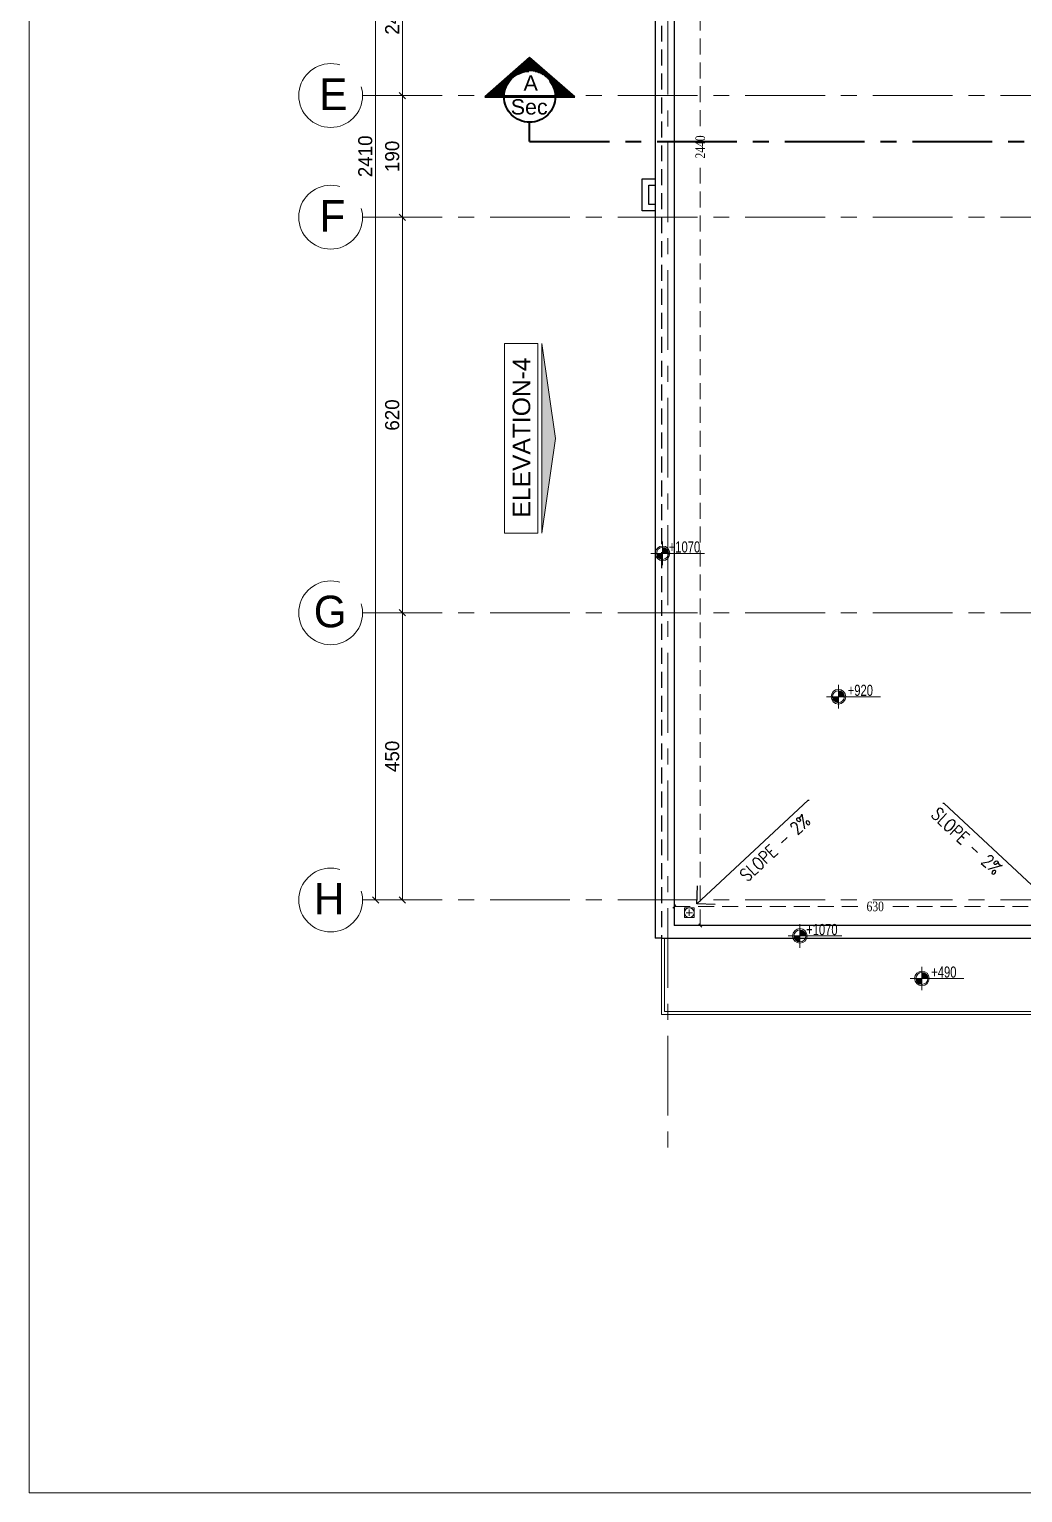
# Model space of a CAD drawing. Header units: inches. Extents: x -114 to 635, y -137 to 57.
# Drawn here: x 139.4 to 154.97, y -2.31 to 20.62 of the extents above; entities that cross this region are included whole.
import ezdxf
from ezdxf import colors
from ezdxf.entities.mleader import LeaderData, LeaderLine
from ezdxf.enums import TextEntityAlignment as Align
from ezdxf.math import Vec2, Vec3

# ---------------------------------------------------------------- set-up
doc = ezdxf.new("R2010")
doc.units = ezdxf.units.IN
doc.header["$MEASUREMENT"] = 0
doc.header["$PDMODE"] = 98
for name, pattern in [('( Hidden )', [0.375, 0.25, -0.125]), ('CENTER', [2, 1.25, -0.25, 0.25, -0.25]), ('CENTERX2', [4, 2.5, -0.5, 0.5, -0.5]), ('DASHED2', [0.375, 0.25, -0.125]), ('VILLA AXIS$0$CENTER', [2, 1.25, -0.25, 0.25, -0.25])]:
    doc.linetypes.add(name, pattern=pattern)
doc.layers.get('0').update_dxf_attribs({"lineweight": 5})
doc.layers.get('Defpoints').update_dxf_attribs({"lineweight": 5})
for name, color, linetype, lineweight in [('A-ELEVATION TAG', 230, 'Continuous', 5), ('A-SECTION LINE', 230, 'Continuous', 35), ('A-SECTION TAG', 230, 'Continuous', 5), ('AXIS DIMENSION', 8, 'Continuous', 5), ('BORDER A2', 7, 'Continuous', 50), ('DETAILS DIMENSION', 15, 'Continuous', 5), ('E-AX', 9, '( Hidden )', 0), ('HANDRAIL', 31, 'Continuous', 5), ('HATCH', 15, 'Continuous', 0), ('LEVEL SYMBOL', 8, 'Continuous', 5), ('MARKER', 8, 'Continuous', 5), ('ROOF LINE 2', 244, 'Continuous', 25), ('SLOPE DIRECTION', 1, 'Continuous', 5)]:
    doc.layers.add(name, color=color, linetype=linetype, lineweight=lineweight)
doc.layers.add('AXIES', color=7, linetype='CENTER', lineweight=0, true_color=0x949596)
doc.styles.add('002-F.FLOOR PLAN$0$xref plans$0$ATTRIBUTE', font='BKANT.TTF')
doc.styles.add('A0$0$002-F.FLOOR PLAN$0$xref plans$0$ATTRIBUTE', font='BKANT.TTF')
doc.styles.add('Arial', font='arial.ttf')
doc.styles.add('MAIN', font='')
doc.styles.add('ROMANS-TITLE', font='ROMANS.shx', dxfattribs={"width": 0.8})
doc.styles.add('ST', font='times.ttf', dxfattribs={"width": 0.8})
doc.styles.get("Standard").update_dxf_attribs({"font": 'arial.ttf'})
doc.styles.get('MAIN').set_extended_font_data('Shonar Bangla')
doc.dimstyles.new('MFS-AXIS', dxfattribs={"dimtxt": 0.22, "dimasz": 0.1, "dimexe": 0, "dimexo": 0.15, "dimgap": 0.05, "dimtad": 1, "dimdec": 0, "dimlfac": 100, "dimzin": 0, "dimdsep": 46, "dimtxsty": 'MAIN', "dimblk": 'OBLIQUE', "dimcen": 0.09, "dimclrd": 1, "dimclre": 1, "dimclrt": 2, "dimadec": 0, "dimazin": 0, "dimtfac": 1, "dimtdec": 0, "dimtix": 1, "dimtofl": 0, "dimtmove": 2, "dimatfit": 3, "dimldrblk": 'OBLIQUE', "dimfxl": 0.05, "dimfxlon": 1, "dimtolj": 1, "dimtzin": 0, "dimlwd": -1, "dimarcsym": 1})
doc.dimstyles.new('RASH PLAN', dxfattribs={"dimtxt": 0.15, "dimasz": 0.05, "dimexe": 0, "dimexo": 0.1, "dimgap": 0.05, "dimtad": 0, "dimdec": 0, "dimlfac": 100, "dimzin": 0, "dimdsep": 46, "dimtxsty": 'ST', "dimblk": 'OBLIQUE', "dimcen": 0.09, "dimclrd": 200, "dimclre": 6, "dimclrt": 1, "dimadec": 0, "dimazin": 0, "dimtfac": 1, "dimtdec": 0, "dimtmove": 1, "dimatfit": 3, "dimldrblk": 'OBLIQUE', "dimfxl": 0, "dimtolj": 1, "dimtzin": 0, "dimlwd": -1, "dimlwe": -1, "dimarcsym": 0})

# ---------------------------------------------------------------- blocks, each defined once
blk = doc.blocks.new('002-F.FLOOR PLAN$0$xref plans$0$LVL-PL')
h = blk.add_hatch(color=256)
h.paths.add_polyline_path([(0, 0.123), (0, 0), (0.123, 0, 0.414214)])
h.paths.add_polyline_path([(0, 0), (-0.123, 0, 0.414214), (0, -0.123)])
for p, q in [((0.2, 0), (-0.242, 0)), ((0, 0.242), (0, -0.242)), ((0, 0), (0.865, 0))]:
    blk.add_line(p, q)
for radius in [0.15, 0.123]:
    blk.add_circle((0, 0), radius)
at = {"style": '002-F.FLOOR PLAN$0$xref plans$0$ATTRIBUTE', "width": 0.75, "flags": 12}
for tag, p in [('LEVEL', (0.517, 0.151)), ('POSITION', (0.517, -0.154))]:
    blk.add_attdef(tag, text='', height=0.2, dxfattribs=at).set_placement(p, align=Align.MIDDLE)
blk = doc.blocks.new('_Oblique')
at = {"color": 0, "lineweight": -2}
blk.add_line((-0.5, -0.5), (0.5, 0.5), dxfattribs=at)
blk = doc.blocks.new('*D809')
at = {"layer": 'Defpoints', "color": 0, "transparency": 16777216}
for p in [(149.51, 6.878), (149.51, 6.58), (155.81, 6.58)]:
    blk.add_point(p, dxfattribs=at)
at = {"layer": 'DETAILS DIMENSION', "color": 6, "transparency": 16777216}
for p, q in [((149.51, 6.68), (149.51, 6.878)), ((155.81, 6.68), (155.81, 6.878))]:
    blk.add_line(p, q, dxfattribs=at)
at = {"layer": 'DETAILS DIMENSION', "color": 200, "linetype": 'DASHED2', "transparency": 16777216}
for p, q in [((149.51, 6.878), (152.484, 6.878)), ((155.81, 6.878), (152.836, 6.878))]:
    blk.add_line(p, q, dxfattribs=at)
at = {"layer": 'DETAILS DIMENSION', "color": 200, "transparency": 16777216, "xscale": 0.05, "yscale": 0.05, "zscale": 0.05, "rotation": 180}
blk.add_blockref('_Oblique', (149.51, 6.878), dxfattribs=at)
at = {"layer": 'DETAILS DIMENSION', "color": 200, "transparency": 16777216, "xscale": 0.05, "yscale": 0.05, "zscale": 0.05}
blk.add_blockref('_Oblique', (155.81, 6.878), dxfattribs=at)
at = {"layer": 'DETAILS DIMENSION', "color": 1, "transparency": 16777216, "insert": (152.66, 6.878), "char_height": 0.15, "attachment_point": 5, "style": 'ST'}
blk.add_mtext('\\A1;630', dxfattribs=at)
blk = doc.blocks.new('*D810')
at = {"layer": 'Defpoints', "color": 0, "transparency": 16777216}
for p in [(149.51, 30.98), (149.918, 30.98), (149.51, 6.58)]:
    blk.add_point(p, dxfattribs=at)
at = {"layer": 'DETAILS DIMENSION', "color": 6, "transparency": 16777216}
for p, q in [((149.61, 30.98), (149.918, 30.98)), ((149.61, 6.58), (149.918, 6.58))]:
    blk.add_line(p, q, dxfattribs=at)
at = {"layer": 'DETAILS DIMENSION', "color": 200, "linetype": 'DASHED2', "transparency": 16777216}
for p, q in [((149.918, 30.98), (149.918, 19.002)), ((149.918, 6.58), (149.918, 18.558))]:
    blk.add_line(p, q, dxfattribs=at)
at = {"layer": 'DETAILS DIMENSION', "color": 200, "transparency": 16777216, "xscale": 0.05, "yscale": 0.05, "zscale": 0.05}
for p, rotation in [((149.918, 30.98), 90), ((149.918, 6.58), 270)]:
    blk.add_blockref('_Oblique', p, dxfattribs=dict(at, rotation=rotation))
at = {"layer": 'DETAILS DIMENSION', "color": 1, "transparency": 16777216, "insert": (149.918, 18.78), "char_height": 0.15, "attachment_point": 5, "rotation": 90, "style": 'ST'}
blk.add_mtext('\\A1;2440', dxfattribs=at)
blk = doc.blocks.new('Slope')
at = {"layer": 'LEVEL SYMBOL', "ltscale": 800, "style": 'ROMANS-TITLE', "width": 0.8}
blk.add_attdef('SLOPE', (-409, -521), '', height=200, rotation=43.0588, dxfattribs=at)
blk = doc.blocks.new('_Open90')
at = {"color": 0, "linetype": 'ByBlock', "lineweight": -2}
for p, q in [((0, 0), (-1, 0)), ((-0.5, 0.5), (0, 0)), ((0, 0), (-0.5, -0.5))]:
    blk.add_line(p, q, dxfattribs=at)
blk = doc.blocks.new('*D1409')
at = {"layer": 'AXIS DIMENSION', "color": 17, "linetype": 'Continuous', "transparency": 16777216}
blk.add_line((20.919, -591.072), (20.919, -593.472), dxfattribs=at)
at = {"layer": 'Defpoints', "color": 0, "transparency": 16777216}
for p in [(20.919, -591.072), (20.919, -593.472), (20.919, -593.472)]:
    blk.add_point(p, dxfattribs=at)
at = {"layer": 'AXIS DIMENSION', "color": 17, "transparency": 16777216, "xscale": 0.1, "yscale": 0.1, "zscale": 0.1}
for p, rotation in [((20.919, -591.072), 90), ((20.919, -593.472), 270)]:
    blk.add_blockref('_Oblique', p, dxfattribs=dict(at, rotation=rotation))
at = {"layer": 'AXIS DIMENSION', "color": 3, "transparency": 16777216, "insert": (20.759, -592.272), "char_height": 0.22, "attachment_point": 5, "rotation": 90, "style": 'MAIN'}
blk.add_mtext('\\A1;240', dxfattribs=at)
blk = doc.blocks.new('*D1391')
at = {"layer": 'AXIS DIMENSION', "color": 17, "linetype": 'Continuous', "transparency": 16777216}
blk.add_line((20.919, -593.472), (20.919, -595.378), dxfattribs=at)
at = {"layer": 'Defpoints', "color": 0, "transparency": 16777216}
for p in [(20.938, -593.472), (20.919, -595.378), (20.919, -595.378)]:
    blk.add_point(p, dxfattribs=at)
at = {"layer": 'AXIS DIMENSION', "color": 17, "transparency": 16777216, "xscale": 0.1, "yscale": 0.1, "zscale": 0.1}
for p, rotation in [((20.919, -593.472), 90), ((20.919, -595.378), 270)]:
    blk.add_blockref('_Oblique', p, dxfattribs=dict(at, rotation=rotation))
at = {"layer": 'AXIS DIMENSION', "color": 3, "transparency": 16777216, "insert": (20.759, -594.425), "char_height": 0.22, "attachment_point": 5, "rotation": 90, "style": 'MAIN'}
blk.add_mtext('\\A1;190', dxfattribs=at)
blk = doc.blocks.new('*D1392')
at = {"layer": 'AXIS DIMENSION', "color": 17, "linetype": 'Continuous', "transparency": 16777216}
blk.add_line((20.919, -595.378), (20.919, -601.577), dxfattribs=at)
at = {"layer": 'Defpoints', "color": 0, "transparency": 16777216}
for p in [(20.938, -595.378), (20.919, -601.577), (20.919, -601.577)]:
    blk.add_point(p, dxfattribs=at)
at = {"layer": 'AXIS DIMENSION', "color": 17, "transparency": 16777216, "xscale": 0.1, "yscale": 0.1, "zscale": 0.1}
for p, rotation in [((20.919, -595.378), 90), ((20.919, -601.577), 270)]:
    blk.add_blockref('_Oblique', p, dxfattribs=dict(at, rotation=rotation))
at = {"layer": 'AXIS DIMENSION', "color": 3, "transparency": 16777216, "insert": (20.759, -598.478), "char_height": 0.22, "attachment_point": 5, "rotation": 90, "style": 'MAIN'}
blk.add_mtext('\\A1;620', dxfattribs=at)
blk = doc.blocks.new('*D1393')
at = {"layer": 'AXIS DIMENSION', "color": 17, "linetype": 'Continuous', "transparency": 16777216}
blk.add_line((20.919, -601.577), (20.919, -606.077), dxfattribs=at)
at = {"layer": 'Defpoints', "color": 0, "transparency": 16777216}
for p in [(20.919, -601.577), (20.919, -606.077), (20.938, -606.077)]:
    blk.add_point(p, dxfattribs=at)
at = {"layer": 'AXIS DIMENSION', "color": 17, "transparency": 16777216, "xscale": 0.1, "yscale": 0.1, "zscale": 0.1}
for p, rotation in [((20.919, -601.577), 90), ((20.919, -606.077), 270)]:
    blk.add_blockref('_Oblique', p, dxfattribs=dict(at, rotation=rotation))
at = {"layer": 'AXIS DIMENSION', "color": 3, "transparency": 16777216, "insert": (20.759, -603.827), "char_height": 0.22, "attachment_point": 5, "rotation": 90, "style": 'MAIN'}
blk.add_mtext('\\A1;450', dxfattribs=at)
blk = doc.blocks.new('*D1388')
at = {"layer": 'AXIS DIMENSION', "color": 1, "linetype": 'Continuous', "lineweight": -2, "transparency": 16777216}
for p, q in [((20.447, -581.977), (20.497, -581.977)), ((20.447, -606.077), (20.497, -606.077))]:
    blk.add_line(p, q, dxfattribs=at)
at = {"layer": 'AXIS DIMENSION', "color": 17, "linetype": 'Continuous', "transparency": 16777216}
blk.add_line((20.497, -581.977), (20.497, -606.077), dxfattribs=at)
at = {"layer": 'Defpoints', "color": 0, "transparency": 16777216}
for p in [(20.293, -581.977), (20.293, -606.077), (20.497, -606.077)]:
    blk.add_point(p, dxfattribs=at)
at = {"layer": 'AXIS DIMENSION', "color": 17, "transparency": 16777216, "xscale": 0.1, "yscale": 0.1, "zscale": 0.1}
for p, rotation in [((20.497, -581.977), 90), ((20.497, -606.077), 270)]:
    blk.add_blockref('_Oblique', p, dxfattribs=dict(at, rotation=rotation))
at = {"layer": 'AXIS DIMENSION', "color": 3, "transparency": 16777216, "insert": (20.337, -594.424), "char_height": 0.22, "attachment_point": 5, "rotation": 90, "style": 'MAIN'}
blk.add_mtext('\\A1;2410', dxfattribs=at)
blk = doc.blocks.new('DASLASDLASLDASLASDLASLQWELQWELQWELQWELQ')
at = {"layer": 'AXIES', "linetype": 'CENTERX2', "ltscale": 0.5}
for p, q in [((25.079, -578.206), (25.079, -610.174)), ((20.293, -593.472), (52.683, -593.472)), ((20.293, -595.378), (52.683, -595.378)), ((20.293, -601.577), (52.683, -601.577)), ((20.293, -606.077), (52.683, -606.077))]:
    blk.add_line(p, q, dxfattribs=at)
at = {"layer": 'AXIES', "linetype": 'CENTERX2'}
for centre in [(19.793, -593.472), (19.793, -595.378), (19.793, -601.577), (19.793, -606.077)]:
    blk.add_circle(centre, 0.5, dxfattribs=at)
at = {"layer": 'AXIES', "linetype": 'CENTERX2', "style": 'A0$0$002-F.FLOOR PLAN$0$xref plans$0$ATTRIBUTE'}
for s, p in [('E', (19.615, -593.699)), ('F', (19.618, -595.605)), ('G', (19.529, -601.804)), ('H', (19.529, -606.304))]:
    blk.add_text(s, height=0.495, dxfattribs=at).set_placement(p)
at = {"layer": 'AXIS DIMENSION'}
dim = blk.add_linear_dim(base=(20.497, -606.077), p1=(20.293, -581.977), p2=(20.293, -606.077), angle=90, dimstyle='MFS-AXIS', override={"dimclrd": 17, "dimclrt": 3}, dxfattribs=at)
dim.commit()
dim.dimension.update_dxf_attribs({"geometry": '*D1388', "text_midpoint": (20.337, -594.424), "dimtype": 128})
for base, p1, p2, picture, middle in [((20.919, -593.472), (20.919, -591.072), (20.919, -593.472), '*D1409', (20.759, -592.272)), ((20.919, -601.577), (20.938, -595.378), (20.919, -601.577), '*D1392', (20.759, -598.478)), ((20.919, -606.077), (20.919, -601.577), (20.938, -606.077), '*D1393', (20.759, -603.827))]:
    dim = blk.add_linear_dim(base=base, p1=p1, p2=p2, angle=90, dimstyle='MFS-AXIS', override={"dimclrd": 17, "dimclrt": 3}, dxfattribs=at)
    dim.commit()
    dim.dimension.update_dxf_attribs({"geometry": picture, "text_midpoint": middle})
dim = blk.add_linear_dim(base=(20.919, -595.378), p1=(20.938, -593.472), p2=(20.919, -595.378), angle=90, text='190', dimstyle='MFS-AXIS', override={"dimclrd": 17, "dimclrt": 3}, dxfattribs=at)
dim.commit()
dim.dimension.update_dxf_attribs({"geometry": '*D1391', "text_midpoint": (20.759, -594.425)})

msp = doc.modelspace()

# ---------------------------------------------------------------- hatches: boundary and pattern name
at = {"layer": 'A-ELEVATION TAG'}
msp.add_hatch(color=256, dxfattribs=at).paths.add_polyline_path([(147.647, 14.212), (147.434, 12.726), (147.434, 15.698)])
at = {"layer": 'HATCH'}
h = msp.add_hatch(dxfattribs=at)
h.set_pattern_fill('ANSI37', color=256, scale=0.125165, angle=2025, style=0)
h.set_pattern_definition([(270, (203.270022, 34.290179), (0.015645583, -1e-16), []), (360, (203.270022, 34.290179), (1e-16, 0.015645583), [])])
h.paths.add_polyline_path([(147.243, 20.181), (146.538, 19.563), (146.843, 19.563, -0.002362), (146.843, 19.567, -1), (147.644, 19.567, -0.002362), (147.644, 19.563), (147.949, 19.563)])

# ---------------------------------------------------------------- linework, layer by layer
at = {"layer": 'A-ELEVATION TAG'}
msp.add_line((147.434, 12.726), (147.434, 15.698), dxfattribs=at)
msp.add_lwpolyline([(146.847, 12.726), (146.847, 15.698), (147.372, 15.698), (147.372, 12.726)], close=True, dxfattribs=at)
msp.add_lwpolyline([(147.434, 12.726), (147.647, 14.212), (147.434, 15.698)], dxfattribs=at)
at = {"layer": 'A-SECTION LINE', "linetype": 'VILLA AXIS$0$CENTER'}
msp.add_line((147.243, 18.866), (147.243, 19.166), dxfattribs=at)
at = {"layer": 'A-SECTION LINE', "linetype": 'VILLA AXIS$0$CENTER', "ltscale": 1.5}
msp.add_lwpolyline([(147.243, 20.181), (146.538, 19.563), (147.949, 19.563)], close=True, dxfattribs=at)
at = {"layer": 'A-SECTION LINE', "linetype": 'VILLA AXIS$0$CENTER'}
msp.add_lwpolyline([(147.243, 18.866), (178.494, 18.866)], dxfattribs=at)
at = {"layer": 'A-SECTION LINE', "linetype": 'VILLA AXIS$0$CENTER', "ltscale": 1.5}
msp.add_circle((147.243, 19.567), 0.401, dxfattribs=at)
at = {"layer": 'BORDER A2', "lineweight": 5}
msp.add_lwpolyline([(139.399, -2.308), (184.999, -2.308), (184.999, 37.892), (139.399, 37.892)], close=True, dxfattribs=at)
at = {"layer": 'HANDRAIL'}
for points in [[(155.709, 6.38), (155.709, 5.184), (149.309, 5.184), (149.309, 6.38)], [(155.659, 6.38), (155.659, 5.234), (149.359, 5.234), (149.359, 6.38)]]:
    msp.add_lwpolyline(points, dxfattribs=at)
at = {"layer": 'MARKER', "linetype": 'Continuous', "ltscale": 10}
for p, q in [((149.82, 6.856), (149.67, 6.856)), ((149.67, 6.856), (149.67, 6.706)), ((149.67, 6.706), (149.82, 6.706)), ((149.82, 6.706), (149.82, 6.856))]:
    msp.add_line(p, q, dxfattribs=at)
at = {"layer": 'MARKER', "linetype": 'Continuous'}
for p, q in [((149.695, 6.781), (149.795, 6.781)), ((149.745, 6.731), (149.745, 6.831))]:
    msp.add_line(p, q, dxfattribs=at)
at = {"layer": 'MARKER', "linetype": 'Continuous', "ltscale": 10}
msp.add_circle((149.745, 6.781), 0.075, dxfattribs=at)
at = {"layer": 'ROOF LINE 2'}
msp.add_line((149.309, 6.38), (149.21, 6.38), dxfattribs=at)
for points in [[(157.559, 31.28), (149.21, 31.28), (149.21, 6.38)], [(149.51, 30.98), (149.51, 6.58)], [(149.21, 17.779), (149.009, 17.779), (149.009, 18.279), (149.21, 18.279)], [(149.21, 17.879), (149.109, 17.879), (149.109, 18.179), (149.21, 18.179)], [(149.31, 6.38), (156.01, 6.38), (156.01, 9.58)], [(156.01, 9.58), (155.81, 9.58), (155.81, 6.58), (149.51, 6.58)]]:
    msp.add_lwpolyline(points, dxfattribs=at)
at = {"layer": 'ROOF LINE 2', "linetype": 'DASHED2'}
msp.add_lwpolyline([(149.31, 31.18), (149.31, 6.38)], dxfattribs=at)

# ---------------------------------------------------------------- block references
at = {"layer": 'E-AX'}
msp.add_blockref('DASLASDLASLDASLASDLASLQWELQWELQWELQWELQ', (124.33, 613.057), dxfattribs=at)
at = {"layer": 'LEVEL SYMBOL', "linetype": 'Continuous', "lineweight": 0}
ref = msp.add_blockref('002-F.FLOOR PLAN$0$xref plans$0$LVL-PL', (149.326, 12.411), dxfattribs=dict(at, xscale=0.7620000000000069, yscale=0.7620000000000069, zscale=0.7620000000000069))
ref.add_attrib('LEVEL', '+1070', dxfattribs={"layer": '0', "lineweight": 5, "height": 0.175, "rotation": 360, "style": '002-F.FLOOR PLAN$0$xref plans$0$ATTRIBUTE', "width": 0.75}).set_placement((149.67, 12.512), align=Align.MIDDLE)
ref = msp.add_blockref('002-F.FLOOR PLAN$0$xref plans$0$LVL-PL', (152.083, 10.165), dxfattribs=dict(at, xscale=0.7620000000000069, yscale=0.7620000000000069, zscale=0.7620000000000069))
ref.add_attrib('LEVEL', '+920', dxfattribs={"layer": '0', "lineweight": 5, "height": 0.175, "rotation": 360, "style": '002-F.FLOOR PLAN$0$xref plans$0$ATTRIBUTE', "width": 0.75}).set_placement((152.427, 10.265), align=Align.MIDDLE)
ref = msp.add_blockref('002-F.FLOOR PLAN$0$xref plans$0$LVL-PL', (151.48, 6.417), dxfattribs=dict(at, xscale=0.7620000000000069, yscale=0.7620000000000069, zscale=0.7620000000000069))
ref.add_attrib('LEVEL', '+1070', dxfattribs={"layer": '0', "lineweight": 5, "height": 0.175, "rotation": 360, "style": '002-F.FLOOR PLAN$0$xref plans$0$ATTRIBUTE', "width": 0.75}).set_placement((151.824, 6.517), align=Align.MIDDLE)
ref = msp.add_blockref('002-F.FLOOR PLAN$0$xref plans$0$LVL-PL', (153.392, 5.75), dxfattribs=dict(at, xscale=0.7620000000000069, yscale=0.7620000000000069, zscale=0.7620000000000069))
ref.add_attrib('LEVEL', '+490', dxfattribs={"layer": '0', "lineweight": 5, "height": 0.175, "rotation": 360, "style": '002-F.FLOOR PLAN$0$xref plans$0$ATTRIBUTE', "width": 0.75}).set_placement((153.736, 5.851), align=Align.MIDDLE)
at = {"layer": 'SLOPE DIRECTION', "linetype": 'Continuous', "ltscale": 10}
ref = msp.add_blockref('Slope', (151.17, 7.872), dxfattribs=dict(at, xscale=0.001, yscale=0.001, zscale=0.001, rotation=180))
ref.add_attrib('SLOPE', 'SLOPE - 2%', (150.652, 7.254), dxfattribs={"layer": 'LEVEL SYMBOL', "color": 1, "ltscale": 800, "height": 0.2, "rotation": 43.0588, "style": 'ROMANS-TITLE', "width": 0.8})
ref = msp.add_blockref('Slope', (154.178, 7.822), dxfattribs=dict(at, xscale=-0.001, yscale=0.001, zscale=0.001, rotation=180))
ref.add_attrib('SLOPE', 'SLOPE - 2%', (153.521, 8.301), dxfattribs={"layer": 'LEVEL SYMBOL', "color": 1, "ltscale": 800, "height": 0.2, "rotation": 316.9412, "style": 'ROMANS-TITLE', "width": 0.8})

# ---------------------------------------------------------------- texts
at = {"layer": 'A-ELEVATION TAG', "style": 'Arial'}
msp.add_text('ELEVATION-4', height=0.27616, rotation=90, dxfattribs=at).set_placement((147.252, 14.227, -0.238), align=Align.CENTER)
at = {"layer": 'A-SECTION TAG', "style": 'Arial'}
for s, p in [('A', (147.148, 19.662)), ('Sec', (146.947, 19.288, 0))]:
    msp.add_text(s, height=0.24, dxfattribs=at).set_placement(p)

# ---------------------------------------------------------------- dimensions: what is measured, and where the dimension line sits
at = {"layer": 'DETAILS DIMENSION'}
dim = msp.add_linear_dim(base=(149.918, 30.98), p1=(149.51, 6.58), p2=(149.51, 30.98), angle=90, dimstyle='RASH PLAN', dxfattribs=at)
dim.commit()
dim.dimension.update_dxf_attribs({"geometry": '*D810', "text_midpoint": (149.918, 18.78)})
dim = msp.add_linear_dim(base=(149.51, 6.878), p1=(155.81, 6.58), p2=(149.51, 6.58), dimstyle='RASH PLAN', dxfattribs=at)
dim.commit()
dim.dimension.update_dxf_attribs({"geometry": '*D809', "text_midpoint": (152.66, 6.878)})

# ---------------------------------------------------------------- leaders
at = {"layer": 'SLOPE DIRECTION', "linetype": 'Continuous', "ltscale": 10}
ml = msp.add_multileader_mtext('Standard', dxfattribs=at)
ml.set_content('', color=256)
ml.set_leader_properties(color=1)
ml.set_arrow_properties(name='OPEN90')
ml.build(insert=Vec2(0, 0))
ml.multileader.update_dxf_attribs({"dogleg_length": 0.36, "arrow_head_size": 0.4, "scale": 50})
ctx = ml.context
ctx.base_point, ctx.scale, ctx.char_height, ctx.arrow_head_size, ctx.landing_gap_size, ctx.plane_origin = Vec3(151.625, 8.542), 50, 0.15, 0.4, 0.0045, Vec3(149.866, 6.919)
notes = []
notes.append((ctx, [(0, (1, 1, 0), (151.607, 8.542), (1, 0), 0.018, [(0, [(149.866, 6.919)], 0, [])])]))
ctx.mtext.insert, ctx.mtext.flow_direction = Vec3(151.63, 8.617), 5
ml = msp.add_multileader_mtext('Standard', dxfattribs=at)
ml.set_content('', color=256)
ml.set_leader_properties(color=1)
ml.set_arrow_properties(name='OPEN90')
ml.build(insert=Vec2(0, 0))
ml.multileader.update_dxf_attribs({"dogleg_length": 0.36, "arrow_head_size": 0.4, "scale": 50})
ctx = ml.context
ctx.base_point, ctx.scale, ctx.char_height, ctx.arrow_head_size, ctx.landing_gap_size, ctx.plane_origin = Vec3(153.713, 8.492), 50, 0.15, 0.4, 0.0045, Vec3(155.482, 6.869)
ctx.text_align_type = 2
notes.append((ctx, [(0, (1, 1, 0), (153.74, 8.492), (-1, 0), 0.018, [(0, [(155.482, 6.869)], 0, [])])]))
ctx.mtext.insert, ctx.mtext.alignment, ctx.mtext.flow_direction = Vec3(153.718, 8.567), 3, 5
for ctx, leaders in notes:
    for number, flags, end, landing, length, lines in leaders:
        leader = LeaderData()
        leader.index, (leader.has_last_leader_line, leader.has_dogleg_vector, leader.attachment_direction) = number, flags
        leader.last_leader_point, leader.dogleg_vector, leader.dogleg_length = Vec3(end), Vec3(landing), length
        for number, points, colour, breaks in lines:
            line = LeaderLine()
            line.index, line.vertices, line.color, line.breaks = number, Vec3.list(points), colors.encode_raw_color(colour), breaks
            leader.lines.append(line)
        ctx.leaders.append(leader)

doc.saveas('drawing.dxf')
